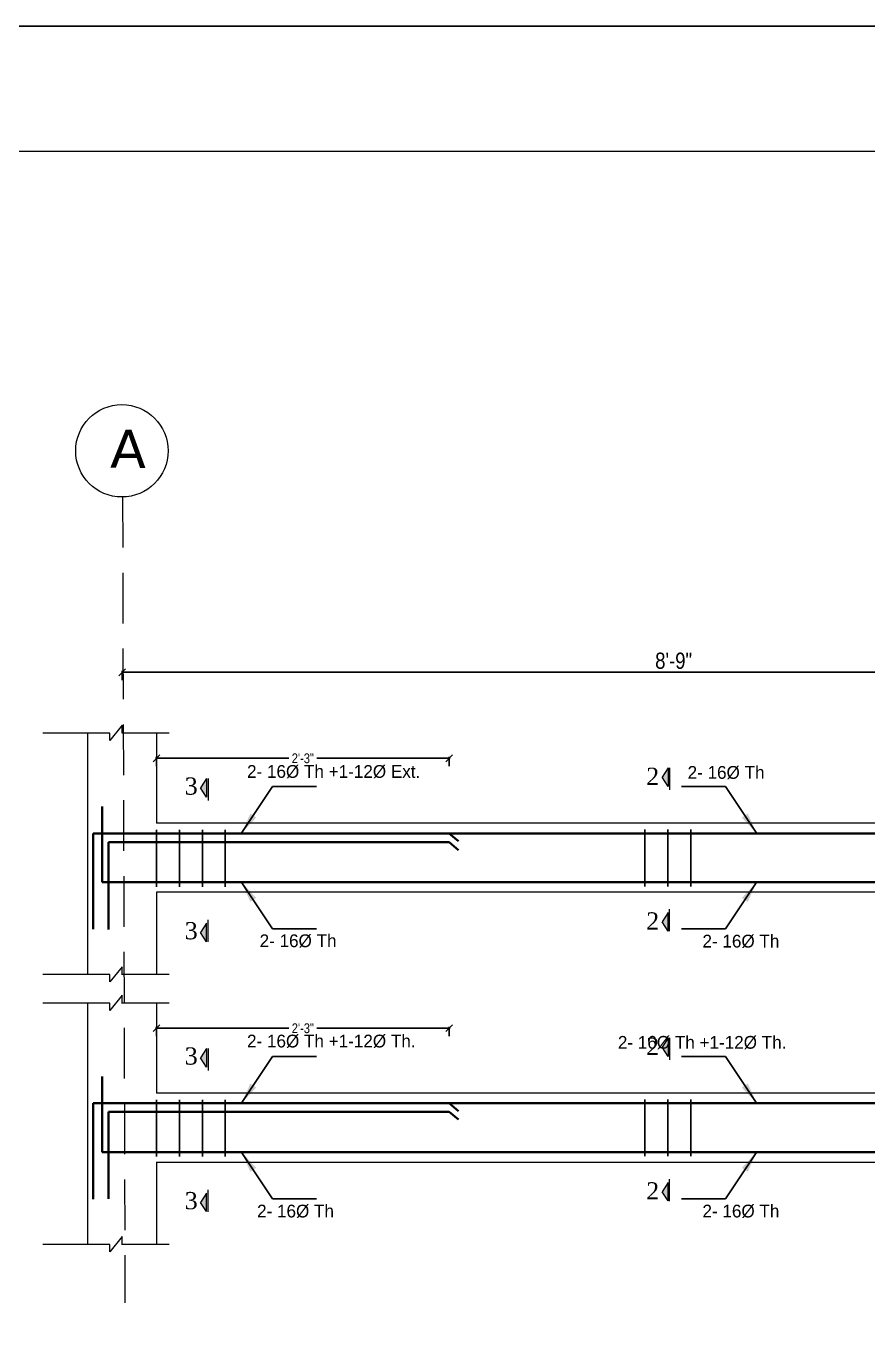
# Model space of a CAD drawing. Header units: inches. Extents: x 45643 to 70559, y -8725 to 1713.
# Drawn here: x 67816.9 to 68128.9, y -3726.8 to -3239.3 of the extents above; entities that cross this region are included whole.
import ezdxf

# ---------------------------------------------------------------- set-up
doc = ezdxf.new("R2010")
doc.units = ezdxf.units.IN
doc.header["$MEASUREMENT"] = 0
doc.linetypes.add('CENTER2', pattern=[1.125, 0.75, -0.125, 0.125, -0.125])
doc.linetypes.add('DASHED2', pattern=[0.375, 0.25, -0.125])
for name, color, linetype, lineweight in [('BEAM', 212, 'Continuous', 9), ('cenline', 170, 'CENTER2', 9), ('door', 3, 'Continuous', 13), ('ELE1', 3, 'Continuous', 9), ('Line', 7, 'Continuous', 15), ('Line 0.35', 130, 'Continuous', 35), ('REN', 140, 'Continuous', 35), ('Side-1', 11, 'Continuous', 18), ('Text', 7, 'Continuous', 9)]:
    doc.layers.add(name, color=color, linetype=linetype, lineweight=lineweight)
for name, color, linetype in [('DIM', 5, 'Continuous'), ('floorhatch', 43, 'Continuous'), ('STIRRUP', 10, 'Continuous')]:
    doc.layers.add(name, color=color, linetype=linetype)
doc.styles.add('Dks', font='ARIALN.TTF', dxfattribs={"height": 8})
doc.styles.add('ordinary', font='ARIALN.TTF')
doc.styles.add('sb', font='BKANT.TTF', dxfattribs={"height": 8})
doc.styles.get("Standard").update_dxf_attribs({"font": 'times.ttf'})
doc.dimstyles.new('1-4', dxfattribs={"dimscale": 0.1, "dimtxt": 36, "dimasz": 25, "dimexe": 5.625, "dimexo": 36, "dimgap": 12, "dimtad": 1, "dimzin": 0, "dimdsep": 46, "dimlunit": 4, "dimtxsty": 'ordinary', "dimblk": 'OBLIQUE', "dimcen": 1, "dimdle": 3, "dimclrt": 7, "dimadec": 3, "dimazin": 0, "dimtfac": 1, "dimtix": 1, "dimtofl": 0, "dimtmove": 0, "dimatfit": 3, "dimfxl": 29.1875, "dimfxlon": 1, "dimtolj": 1, "dimtzin": 0, "dimarcsym": 0})
doc.dimstyles.new('Dks', dxfattribs={"dimtxt": 8, "dimasz": 8, "dimexe": 6, "dimexo": 6, "dimgap": 0.03125, "dimtad": 0, "dimdec": 0, "dimzin": 0, "dimdsep": 46, "dimlunit": 3, "dimtxsty": 'Dks', "dimcen": 0.09375, "dimclrd": 256, "dimclre": 256, "dimclrt": 256, "dimadec": 0, "dimazin": 0, "dimtfac": 1, "dimtdec": 0, "dimtix": 1, "dimtmove": 2, "dimatfit": 3, "dimfxl": 1, "dimfrac": 2, "dimtolj": 1, "dimtzin": 0, "dimlwe": -1, "dimarcsym": 0})

# ---------------------------------------------------------------- blocks, each defined once
blk = doc.blocks.new('_Oblique')
at = {"color": 0, "linetype": 'ByBlock', "lineweight": -2}
blk.add_line((-0.5, -0.5), (0.5, 0.5), dxfattribs=at)
blk = doc.blocks.new('*D637')
at = {"layer": 'Defpoints', "color": 0, "linetype": 'Continuous', "transparency": 16777216}
for p in [(67973.73, -3510.82), (67865.16, -3534.86, 2.24), (67973.73, -3534.86, 2.24)]:
    blk.add_point(p, dxfattribs=at)
at = {"layer": 'Line 0.35', "color": 0, "linetype": 'Continuous', "lineweight": -2, "transparency": 16777216}
for p, q in [((67864.86, -3510.82), (67914.29, -3510.82)), ((67865.16, -3513.73), (67865.16, -3510.26)), ((67974.03, -3510.82), (67924.6, -3510.82)), ((67973.73, -3513.73), (67973.73, -3510.26))]:
    blk.add_line(p, q, dxfattribs=at)
at = {"layer": 'Line 0.35', "color": 0, "linetype": 'Continuous', "lineweight": -2, "transparency": 16777216, "xscale": 2.5, "yscale": 2.5, "zscale": 2.5, "rotation": 180}
blk.add_blockref('_Oblique', (67865.16, -3510.82), dxfattribs=at)
at = {"layer": 'Line 0.35', "color": 0, "linetype": 'Continuous', "lineweight": -2, "transparency": 16777216, "xscale": 2.5, "yscale": 2.5, "zscale": 2.5}
blk.add_blockref('_Oblique', (67973.73, -3510.82), dxfattribs=at)
at = {"layer": 'Line 0.35', "color": 7, "linetype": 'Continuous', "transparency": 16777216, "insert": (67919.45, -3510.82), "char_height": 3.6, "attachment_point": 5, "style": 'ordinary'}
blk.add_mtext('\\A1;2\'-3"', dxfattribs=at)
blk = doc.blocks.new('vrwa')
at = {"layer": 'Line', "linetype": 'Continuous'}
for points in [[(64431.27, 382588.92), (64427.13, 382595.36), (64427.13, 382582.49)], [(64431.27, 382488.21), (64427.13, 382481.77), (64427.13, 382494.64)]]:
    blk.add_hatch(color=256, dxfattribs=at).paths.add_polyline_path(points)
at = {"layer": 'door', "linetype": 'Continuous'}
for p, q in [((64426.1, 382595.46), (64426.1, 382580.11)), ((64427.13, 382595.36), (64427.13, 382582.49)), ((64427.13, 382595.36), (64431.27, 382588.92)), ((64427.13, 382582.49), (64431.27, 382588.92)), ((64426.1, 382481.67), (64426.1, 382497.02)), ((64427.13, 382481.77), (64427.13, 382494.64)), ((64427.13, 382494.64), (64431.27, 382488.21)), ((64427.13, 382481.77), (64431.27, 382488.21))]:
    blk.add_line(p, q, dxfattribs=at)
blk = doc.blocks.new('*D640')
at = {"layer": 'Defpoints', "color": 0, "linetype": 'Continuous', "transparency": 16777216}
for p in [(68261.39, -3478.92), (67852.49, -3600.14, 5.43), (68261.39, -3601.72, 2.24)]:
    blk.add_point(p, dxfattribs=at)
at = {"layer": 'Line 0.35', "color": 0, "linetype": 'Continuous', "lineweight": -2, "transparency": 16777216}
for p, q in [((67852.19, -3478.92), (68261.69, -3478.92)), ((67852.49, -3481.84), (67852.49, -3478.36)), ((68261.39, -3481.84), (68261.39, -3478.36))]:
    blk.add_line(p, q, dxfattribs=at)
at = {"layer": 'Line 0.35', "color": 0, "linetype": 'Continuous', "lineweight": -2, "transparency": 16777216, "xscale": 2.5, "yscale": 2.5, "zscale": 2.5, "rotation": 180}
blk.add_blockref('_Oblique', (67852.49, -3478.92), dxfattribs=at)
at = {"layer": 'Line 0.35', "color": 0, "linetype": 'Continuous', "lineweight": -2, "transparency": 16777216, "xscale": 2.5, "yscale": 2.5, "zscale": 2.5}
blk.add_blockref('_Oblique', (68261.39, -3478.92), dxfattribs=at)
at = {"layer": 'Line 0.35', "color": 7, "linetype": 'Continuous', "transparency": 16777216, "insert": (68056.94, -3474.66), "char_height": 6, "attachment_point": 5, "style": 'ordinary'}
blk.add_mtext('\\A1;8\'-9"', dxfattribs=at)
blk = doc.blocks.new('*D668')
at = {"layer": 'Defpoints', "color": 0, "linetype": 'Continuous', "transparency": 16777216}
for p in [(67973.73, -3610.94), (67865.16, -3634.98, 2.24), (67973.73, -3634.98, 2.24)]:
    blk.add_point(p, dxfattribs=at)
at = {"layer": 'Line 0.35', "color": 0, "linetype": 'Continuous', "lineweight": -2, "transparency": 16777216}
for p, q in [((67864.86, -3610.94), (67914.29, -3610.94)), ((67865.16, -3613.84), (67865.16, -3610.37)), ((67974.03, -3610.94), (67924.6, -3610.94)), ((67973.73, -3613.84), (67973.73, -3610.37))]:
    blk.add_line(p, q, dxfattribs=at)
at = {"layer": 'Line 0.35', "color": 0, "linetype": 'Continuous', "lineweight": -2, "transparency": 16777216, "xscale": 2.5, "yscale": 2.5, "zscale": 2.5, "rotation": 180}
blk.add_blockref('_Oblique', (67865.16, -3610.94), dxfattribs=at)
at = {"layer": 'Line 0.35', "color": 0, "linetype": 'Continuous', "lineweight": -2, "transparency": 16777216, "xscale": 2.5, "yscale": 2.5, "zscale": 2.5}
blk.add_blockref('_Oblique', (67973.73, -3610.94), dxfattribs=at)
at = {"layer": 'Line 0.35', "color": 7, "linetype": 'Continuous', "transparency": 16777216, "insert": (67919.45, -3610.94), "char_height": 3.6, "attachment_point": 5, "style": 'ordinary'}
blk.add_mtext('\\A1;2\'-3"', dxfattribs=at)

msp = doc.modelspace()

# ---------------------------------------------------------------- linework, layer by layer
at = {"layer": 'BEAM', "linetype": 'ByBlock'}
for p, q in [((67852.488, -3498.568), (67847.892, -3504.194)), ((67852.488, -3501.486), (67852.488, -3498.568)), ((67847.892, -3501.486), (67823.033, -3501.486)), ((67847.892, -3504.194), (67847.892, -3501.486)), ((67869.911, -3501.486), (67852.488, -3501.486)), ((67847.894, -3591.022, -3.195), (67823.035, -3591.022, -3.195)), ((67847.894, -3591.022, -3.195), (67823.035, -3591.022, -3.195)), ((67852.49, -3588.104, -3.195), (67847.894, -3593.73, -3.195)), ((67852.49, -3588.104, -3.195), (67847.894, -3593.73, -3.195)), ((67847.894, -3593.73, -3.195), (67847.894, -3591.022, -3.195)), ((67847.894, -3593.73, -3.195), (67847.894, -3591.022, -3.195)), ((67852.49, -3591.148, -3.195), (67852.49, -3588.104, -3.195)), ((67852.49, -3591.148, -3.195), (67852.49, -3588.104, -3.195)), ((67869.913, -3591.022, -3.195), (67852.49, -3591.022, -3.195)), ((67847.894, -3601.598, -3.195), (67823.035, -3601.598, -3.195)), ((67847.894, -3601.598, -3.195), (67823.035, -3601.598, -3.195)), ((67852.49, -3598.68, -3.195), (67847.894, -3604.306, -3.195)), ((67852.49, -3598.68, -3.195), (67847.894, -3604.306, -3.195)), ((67847.894, -3604.306, -3.195), (67847.894, -3601.598, -3.195)), ((67847.894, -3604.306, -3.195), (67847.894, -3601.598, -3.195)), ((67852.49, -3601.724, -3.195), (67852.49, -3598.68, -3.195)), ((67852.49, -3601.724, -3.195), (67852.49, -3598.68, -3.195)), ((67869.913, -3601.598, -3.195), (67852.49, -3601.598, -3.195)), ((67852.49, -3688.217, -3.195), (67847.894, -3693.843, -3.195)), ((67852.49, -3688.217, -3.195), (67847.894, -3693.843, -3.195)), ((67852.49, -3691.261, -3.195), (67852.49, -3688.217, -3.195)), ((67852.49, -3691.261, -3.195), (67852.49, -3688.217, -3.195)), ((67847.894, -3691.135, -3.195), (67823.035, -3691.135, -3.195)), ((67847.894, -3691.135, -3.195), (67823.035, -3691.135, -3.195)), ((67847.894, -3693.843, -3.195), (67847.894, -3691.135, -3.195)), ((67847.894, -3693.843, -3.195), (67847.894, -3691.135, -3.195)), ((67869.913, -3691.135, -3.195), (67852.49, -3691.135, -3.195)), ((67869.913, -3691.135, -3.195), (67852.49, -3691.135, -3.195))]:
    msp.add_line(p, q, dxfattribs=at)
at = {"layer": 'cenline', "color": 3, "linetype": 'DASHED2', "ltscale": 75}
msp.add_line((67852.608, -3413.89, -3.195), (67853.492, -3712.771, -3.195), dxfattribs=at)
at = {"layer": 'Defpoints'}
msp.add_lwpolyline([(70559.247, -3239.316), (67381.647, -3239.316), (67381.647, -5487.285), (70559.247, -5487.285)], close=True, dxfattribs=at)
at = {"layer": 'ELE1', "color": 11, "linetype": 'Continuous', "true_color": 0xf27172}
for p, q in [((68248.497, -3534.864, -3.195), (67865.158, -3534.864, -3.195)), ((68248.497, -3560.424), (67865.158, -3560.424)), ((68248.497, -3634.977, -3.195), (67865.158, -3634.977, -3.195)), ((67865.158, -3660.537), (68248.497, -3660.537))]:
    msp.add_line(p, q, dxfattribs=at)
at = {"layer": 'ELE1'}
msp.add_lwpolyline([(67427.965, -3285.634), (70512.929, -3285.634), (70512.929, -5440.967), (67427.965, -5440.967)], close=True, dxfattribs=at)
at = {"layer": 'REN', "ltscale": 50}
for p, q in [((67845.023, -3528.742, -3.195), (67845.023, -3556.795, -3.195)), ((67841.742, -3538.653, -3.195), (67841.742, -3574.221, -3.195)), ((67944.672, -3538.653, -3.195), (67841.742, -3538.653, -3.195)), ((67944.662, -3538.653, -3.195), (68404.092, -3538.653, -3.195)), ((67973.733, -3538.653, -3.195), (67977.121, -3541.593, -3.195)), ((67973.733, -3541.968, -3.195), (67847.368, -3541.968, -3.195)), ((67929.287, -3541.968, -3.195), (67852.364, -3541.968, -3.195)), ((67852.364, -3541.968, -3.195), (67854.608, -3541.968, -3.195)), ((67973.733, -3541.968, -3.195), (67977.121, -3544.909, -3.195)), ((67845.023, -3556.795, -3.195), (68545.447, -3556.795, -3.195)), ((67845.023, -3628.855, -3.195), (67845.023, -3656.908, -3.195)), ((67841.742, -3638.766, -3.195), (67841.742, -3674.334, -3.195)), ((67944.672, -3638.766, -3.195), (67841.742, -3638.766, -3.195)), ((67944.662, -3638.766, -3.195), (68372.991, -3638.766, -3.195)), ((67973.733, -3638.766, -3.195), (67977.121, -3641.706, -3.195)), ((67973.733, -3641.882, -3.195), (67847.368, -3641.882, -3.195)), ((67852.364, -3641.882, -3.195), (67929.287, -3641.882, -3.195)), ((67852.364, -3641.882, -3.195), (67854.608, -3641.882, -3.195)), ((67973.733, -3641.882, -3.195), (67977.121, -3644.822, -3.195)), ((67845.023, -3656.908, -3.195), (68369.71, -3656.908, -3.195))]:
    msp.add_line(p, q, dxfattribs=at)
at = {"layer": 'REN'}
for p, q in [((67847.368, -3541.968, -3.195), (67847.368, -3574.256, -3.195)), ((67847.368, -3641.882, -3.195), (67847.368, -3674.17, -3.195))]:
    msp.add_line(p, q, dxfattribs=at)
at = {"layer": 'Side-1'}
for p, q in [((67839.599, -3501.486, -3.195), (67839.599, -3591.022, -3.195)), ((67865.158, -3501.486, -3.195), (67865.158, -3534.864, -3.195)), ((67865.158, -3501.486, -3.195), (67865.158, -3534.864, -3.195)), ((67865.158, -3501.486, -3.195), (67865.158, -3534.864, -3.195)), ((67839.599, -3560.424, -3.195), (67839.599, -3591.022, -3.195)), ((67865.158, -3560.424, -3.195), (67865.158, -3591.022, -3.195)), ((67839.599, -3601.598, -3.195), (67839.599, -3691.135, -3.195)), ((67865.158, -3601.598, -3.195), (67865.158, -3634.977, -3.195)), ((67865.158, -3601.598, -3.195), (67865.158, -3634.977, -3.195)), ((67865.158, -3601.598, -3.195), (67865.158, -3634.977, -3.195)), ((67865.158, -3601.598, -3.195), (67865.158, -3634.977, -3.195)), ((67865.158, -3601.598, -3.195), (67865.158, -3634.977, -3.195)), ((67839.599, -3660.537, -3.195), (67839.599, -3691.135, -3.195)), ((67865.158, -3660.537, -3.195), (67865.158, -3691.135, -3.195)), ((67865.158, -3660.537, -3.195), (67865.158, -3691.135, -3.195))]:
    msp.add_line(p, q, dxfattribs=at)
at = {"layer": 'STIRRUP', "linetype": 'ByBlock'}
for p, q in [((67865.158, -3558.422, -3.195), (67865.158, -3537.354, -3.195)), ((67873.678, -3558.422, -3.195), (67873.678, -3537.354, -3.195)), ((67882.198, -3558.422, -3.195), (67882.198, -3537.354, -3.195)), ((67890.718, -3558.422, -3.195), (67890.718, -3537.354, -3.195)), ((68046.247, -3558.314, -5.43), (68046.247, -3537.247, -5.43)), ((68054.767, -3558.314, -5.43), (68054.767, -3537.247, -5.43)), ((68063.287, -3558.314, -5.43), (68063.287, -3537.247, -5.43)), ((67865.158, -3658.535, -3.195), (67865.158, -3637.467, -3.195)), ((67865.158, -3658.535, -3.195), (67865.158, -3637.467, -3.195)), ((67873.678, -3658.535, -3.195), (67873.678, -3637.467, -3.195)), ((67873.678, -3658.535, -3.195), (67873.678, -3637.467, -3.195)), ((67882.198, -3658.535, -3.195), (67882.198, -3637.467, -3.195)), ((67882.198, -3658.535, -3.195), (67882.198, -3637.467, -3.195)), ((67890.718, -3658.535, -3.195), (67890.718, -3637.467, -3.195)), ((67890.718, -3658.535, -3.195), (67890.718, -3637.467, -3.195)), ((68046.247, -3658.427, -5.43), (68046.247, -3637.36, -5.43)), ((68054.767, -3658.427, -5.43), (68054.767, -3637.36, -5.43)), ((68063.287, -3658.427, -5.43), (68063.287, -3637.36, -5.43))]:
    msp.add_line(p, q, dxfattribs=at)
at = {"layer": 'Text'}
msp.add_circle((67852.364, -3396.767, -3.195), 17.125, dxfattribs=at)

# ---------------------------------------------------------------- block references
at = {"layer": 'door', "linetype": 'Continuous', "xscale": -0.5324930655770004, "yscale": 0.5324930654605851, "zscale": 0.5324930654151103}
for p in [(102361.855, -207243.755, -5.43), (102190.755, -207247.728, -3.195), (102361.855, -207343.868, -5.43), (102190.755, -207347.841, -3.195)]:
    msp.add_blockref('vrwa', p, dxfattribs=at)

# ---------------------------------------------------------------- texts
at = {"layer": 'floorhatch', "color": 7, "linetype": 'Continuous', "char_height": 6.39, "attachment_point": 5}
for s, insert in [('2', (68049.173, -3517.494, -5.43)), ('3', (67878.074, -3521.152, -3.195)), ('2', (68049.173, -3571.125, -5.43)), ('3', (67878.074, -3574.784, -3.195)), ('2', (68049.173, -3617.606, -5.43)), ('3', (67878.074, -3621.265, -3.195)), ('2', (68049.173, -3671.238, -5.43)), ('3', (67878.074, -3674.896, -3.195))]:
    msp.add_mtext(s, dxfattribs=dict(at, insert=insert))
at = {"layer": 'Text', "insert": (67848.182, -3388.805, -3.195), "char_height": 14.17222, "attachment_point": 1, "rotation": 359.11823}
msp.add_mtext('{\\fVerdana|b0|i0|c0|p34;A}', dxfattribs=at)
at = {"layer": 'Text', "char_height": 4.73639, "width": 161.77578, "attachment_point": 1, "style": 'sb'}
for s, insert in [('2- 16%%C Th +1-12%%C Ext.', (67898.767, -3513.321, 2.236)), ('2- 16%%C Th +1-12%%C Th.', (67898.767, -3613.308, 2.236))]:
    msp.add_mtext(s, dxfattribs=dict(at, insert=insert))
at = {"layer": 'Text', "char_height": 4.73639, "style": 'sb'}
for s, insert, attachment_point in [('2- 16%%C Th ', (68090.639, -3513.673, 4.471), 3), ('2- 16%%C Th ', (67903.435, -3576.116), 1), ('2- 16%%C Th ', (68096.151, -3576.249, 4.471), 3), ('2- 16%%C Th +1-12%%C Th.', (68098.761, -3613.786, 4.471), 3), ('2- 16%%C Th ', (67931.002, -3676.362, 4.471), 3), ('2- 16%%C Th ', (68096.151, -3676.362, 4.471), 3)]:
    msp.add_mtext(s, dxfattribs=dict(at, insert=insert, attachment_point=attachment_point))

# ---------------------------------------------------------------- dimensions: what is measured, and where the dimension line sits
at = {"layer": 'Line 0.35', "linetype": 'Continuous'}
for base, p1, p2, text, override, picture, middle in [((68261.388, -3478.924, -5.43), (67852.488, -3600.139), (68261.388, -3601.724, -3.195), '8\'-9"', {"dimtxt": 60}, '*D640', (68056.938, -3474.661, -5.43)), ((67973.733, -3510.823, -5.43), (67865.158, -3534.864, -3.195), (67973.733, -3534.864, -3.195), '2\'-3"', {"dimtad": 0}, '*D637', (67919.446, -3510.823, -5.43)), ((67973.733, -3610.936, -5.43), (67865.158, -3634.977, -3.195), (67973.733, -3634.977, -3.195), '2\'-3"', {"dimtad": 0}, '*D668', (67919.446, -3610.936, -5.43))]:
    dim = msp.add_linear_dim(base=base, p1=p1, p2=p2, text=text, dimstyle='1-4', override=override, dxfattribs=at)
    dim.commit()
    dim.dimension.update_dxf_attribs({"geometry": picture, "text_midpoint": middle})

# ---------------------------------------------------------------- leaders
at = {"layer": 'DIM', "ltscale": 50}
for points in [[(67896.649, -3538.703, -3.195), (67908.258, -3521.314, -3.195), (67924.527, -3521.314, -3.195)], [(68087.78, -3538.703), (68076.172, -3521.314), (68059.902, -3521.314)], [(67896.649, -3556.678, -3.195), (67908.258, -3574.067, -3.195), (67924.527, -3574.067, -3.195)], [(68087.78, -3556.678), (68076.172, -3574.067), (68059.902, -3574.067)], [(67896.649, -3638.816, -3.195), (67908.258, -3621.427, -3.195), (67924.527, -3621.427, -3.195)], [(68087.78, -3638.816, -3.195), (68076.172, -3621.427, -3.195), (68059.902, -3621.427, -3.195)], [(67896.649, -3656.791, -3.195), (67908.258, -3674.18, -3.195), (67924.527, -3674.18, -3.195)], [(68087.78, -3656.791, -3.195), (68076.172, -3674.18, -3.195), (68059.902, -3674.18, -3.195)]]:
    msp.add_leader(points, dimstyle='Dks', dxfattribs=at)

doc.saveas('drawing.dxf')
